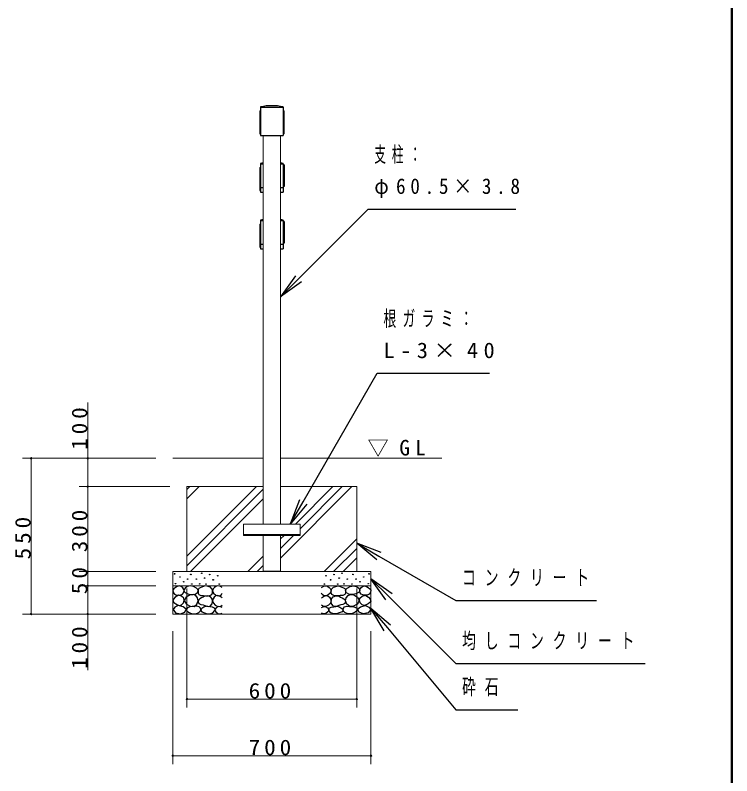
# Model space of a CAD drawing. Units: millimetres at full size. Extents: x -11724 to 0, y -1648 to 8010.
# Drawn here: x -2530 to 0, y 1409 to 4094 of the extents above; entities that cross this region are included whole.
import ezdxf

# ---------------------------------------------------------------- set-up
doc = ezdxf.new("R2010")
doc.units = ezdxf.units.MM
for name, color, linetype, lineweight in [('A3図枠', 7, 'Continuous', 25), ('線', 7, 'Continuous', 13), ('補助', 2, 'Continuous', 25)]:
    doc.layers.add(name, color=color, linetype=linetype, lineweight=lineweight)
doc.styles.add('ＭＳ ゴシック', font='')
doc.styles.get('ＭＳ ゴシック').set_extended_font_data('MS Gothic')

# ---------------------------------------------------------------- blocks, each defined once
blk = doc.blocks.new('dimension_origin')
at = {"color": 0, "linetype": 'Continuous', "lineweight": -2}
blk.add_circle((0, 0), 1.25, dxfattribs=at)

msp = doc.modelspace()

# ---------------------------------------------------------------- linework, layer by layer
at = {"layer": 'A3図枠', "lineweight": 50}
msp.add_line((0, 0), (0, 8010), dxfattribs=at)
at = {"layer": '線'}
for p, q in [((-1664.014, 3769.976), (-1664.014, 3770.499)), ((-1664.014, 3769.976), (-1664.014, 3770.499)), ((-1584.014, 3769.976), (-1664.014, 3769.976)), ((-1664.014, 3769.976), (-1664.014, 3670)), ((-1584.014, 3769.976), (-1584.014, 3770.499)), ((-1584.014, 3769.976), (-1584.014, 3670)), ((-1581.014, 3757), (-1584.014, 3757)), ((-1581.014, 3757), (-1581.014, 3675)), ((-1584.014, 3670), (-1664.014, 3670)), ((-1654.264, 2298), (-1654.264, 3670)), ((-1593.764, 2298), (-1593.764, 3670)), ((-1581.014, 3675), (-1584.014, 3675)), ((-1664.014, 3569.976), (-1664.014, 3570.499)), ((-1664.014, 3369.976), (-1664.014, 3370.499)), ((-1974.014, 2530), (-1654.264, 2530)), ((-1593.764, 2530), (-1024.014, 2530)), ((-1924.014, 2430), (-1654.264, 2430)), ((-1924.014, 2130), (-1924.014, 2430)), ((-1593.764, 2430), (-1324.014, 2430)), ((-1324.014, 2130), (-1324.014, 2430)), ((-1724.014, 2258), (-1724.014, 2298)), ((-1724.014, 2298), (-1524.014, 2298)), ((-1524.014, 2258), (-1524.014, 2298)), ((-1724.014, 2258), (-1524.014, 2258)), ((-1654.264, 2130), (-1654.264, 2258)), ((-1593.764, 2130), (-1593.764, 2258)), ((-1974.014, 2130), (-1974.014, 1980)), ((-1974.014, 2130), (-1274.014, 2130)), ((-1654.264, 2130), (-1593.764, 2130)), ((-1274.014, 2130), (-1274.014, 1980)), ((-1974.014, 2080), (-1274.014, 2080)), ((-1974.014, 1980), (-1274.014, 1980))]:
    msp.add_line(p, q, dxfattribs=at)
at = {"layer": '線', "color": 2, "lineweight": 25}
for p, q in [((-1664.014, 3769.976), (-1664.014, 3670)), ((-1664.014, 3769.976), (-1584.014, 3769.976)), ((-1584.014, 3769.976), (-1584.014, 3770.499)), ((-1584.014, 3769.976), (-1584.014, 3670)), ((-1667.014, 3757), (-1664.014, 3757)), ((-1667.014, 3757), (-1667.014, 3675)), ((-1667.014, 3675), (-1664.014, 3675)), ((-1664.014, 3670), (-1584.014, 3670)), ((-1667.014, 3557), (-1664.014, 3557)), ((-1667.014, 3557), (-1667.014, 3475)), ((-1664.014, 3570), (-1654.264, 3570)), ((-1664.014, 3570), (-1664.014, 3485)), ((-1664.014, 3569.976), (-1664.014, 3470)), ((-1664.014, 3569.976), (-1654.264, 3569.976)), ((-1593.764, 3570), (-1584.014, 3570)), ((-1593.764, 3569.976), (-1584.014, 3569.976)), ((-1584.014, 3569.976), (-1584.014, 3570.499)), ((-1584.014, 3570), (-1584.014, 3485)), ((-1584.014, 3569.976), (-1584.014, 3470)), ((-1581.014, 3566), (-1584.014, 3566)), ((-1581.014, 3566), (-1581.014, 3490)), ((-1667.014, 3475), (-1664.014, 3475)), ((-1654.264, 3485), (-1664.014, 3485)), ((-1664.014, 3470), (-1654.264, 3470)), ((-1584.014, 3485), (-1593.764, 3485)), ((-1593.764, 3470), (-1584.014, 3470)), ((-1581.014, 3490), (-1584.014, 3490)), ((-1667.014, 3357), (-1664.014, 3357)), ((-1667.014, 3357), (-1667.014, 3275)), ((-1664.014, 3370), (-1654.264, 3370)), ((-1664.014, 3370), (-1664.014, 3285)), ((-1664.014, 3369.976), (-1664.014, 3270)), ((-1664.014, 3369.976), (-1654.264, 3369.976)), ((-1593.764, 3370), (-1584.014, 3370)), ((-1593.764, 3369.976), (-1584.014, 3369.976)), ((-1584.014, 3369.976), (-1584.014, 3370.499)), ((-1584.014, 3370), (-1584.014, 3285)), ((-1584.014, 3369.976), (-1584.014, 3270)), ((-1581.014, 3366), (-1584.014, 3366)), ((-1581.014, 3366), (-1581.014, 3290)), ((-1654.264, 3285), (-1664.014, 3285)), ((-1584.014, 3285), (-1593.764, 3285)), ((-1581.014, 3290), (-1584.014, 3290)), ((-1667.014, 3275), (-1664.014, 3275)), ((-1664.014, 3270), (-1654.264, 3270)), ((-1593.764, 3270), (-1584.014, 3270)), ((-1724.014, 2261), (-1524.014, 2261)), ((-1654.264, 2132), (-1593.764, 2132))]:
    msp.add_line(p, q, dxfattribs=at)
at = {"layer": '線'}
msp.add_arc((-1624.014, 3595), 180, 77.16041, 102.83959, dxfattribs=at)
at = {"layer": '線', "color": 2, "lineweight": 25}
for centre, start, end in [((-1624.014, 3595), 77.16041, 102.83959), ((-1624.014, 3395), 99.67478, 102.83959), ((-1624.014, 3395), 77.16041, 80.32522), ((-1624.014, 3195), 99.67478, 102.83959), ((-1624.014, 3195), 77.16041, 80.32522)]:
    msp.add_arc(centre, 180, start, end, dxfattribs=at)
at = {"layer": '補助'}
for p, q in [((-1530.124, 3163.64), (-1284.014, 3409.75)), ((-1284.014, 3409.75), (-1254.014, 3409.75)), ((-1254.014, 3409.75), (-762.15, 3409.75)), ((-1540.73, 3174.246), (-1593.764, 3100)), ((-1593.764, 3100), (-1530.124, 3163.64)), ((-1519.517, 3153.033), (-1593.764, 3100)), ((-1513.889, 2375.942), (-1251.738, 2830)), ((-1251.738, 2830), (-1221.738, 2830)), ((-1221.738, 2830), (-855.154, 2830)), ((-1526.879, 2383.442), (-1558.889, 2298)), ((-1558.889, 2298), (-1513.889, 2375.942)), ((-1500.898, 2368.442), (-1558.889, 2298)), ((-1253.571, 2172.01), (-1324.014, 2230)), ((-1238.571, 2197.99), (-1324.014, 2230)), ((-1324.014, 2230), (-1246.071, 2185)), ((-1246.071, 2185), (-974.014, 2027.927)), ((-1220.98, 2030.754), (-1274.014, 2105)), ((-1199.767, 2051.967), (-1274.014, 2105)), ((-1274.014, 2105), (-1210.374, 2041.36)), ((-1210.374, 2041.36), (-974.014, 1805)), ((-974.014, 2027.927), (-944.014, 2027.927)), ((-944.014, 2027.927), (-478.06, 2027.927)), ((-1227.661, 1921.41), (-1274.014, 2000)), ((-1204.678, 1940.691), (-1274.014, 2000)), ((-1274.014, 2000), (-1216.169, 1931.05)), ((-1216.169, 1931.05), (-974.014, 1642.403)), ((-974.014, 1805), (-944.014, 1805)), ((-944.014, 1805), (-306.27, 1805)), ((-974.014, 1642.403), (-944.014, 1642.403)), ((-944.014, 1642.403), (-755.389, 1642.403))]:
    msp.add_line(p, q, dxfattribs=at)
at = {"layer": '補助', "lineweight": 13}
for p, q in [((-2274.014, 2430), (-2274.014, 2727.571)), ((-2034.014, 2530), (-2504.014, 2530)), ((-2474.014, 1980), (-2474.014, 2530)), ((-2034.014, 2530), (-2304.014, 2530)), ((-1984.014, 2430), (-2304.014, 2430)), ((-1984.014, 2430), (-2304.014, 2430)), ((-2274.014, 2130), (-2274.014, 2430)), ((-1924.014, 2184.454), (-1678.467, 2430)), ((-1924.014, 2386.509), (-1880.523, 2430)), ((-1924.014, 2420.185), (-1914.199, 2430)), ((-1924.014, 2150.778), (-1654.264, 2420.528)), ((-1593.764, 2177.944), (-1341.708, 2430)), ((-1541.059, 2298), (-1409.059, 2430)), ((-1524.014, 2281.37), (-1375.384, 2430)), ((-1911.115, 2130), (-1654.264, 2386.852)), ((-1593.764, 2211.62), (-1547.384, 2258)), ((-1593.764, 2245.296), (-1581.059, 2258)), ((-1439.652, 2130), (-1324.014, 2245.638)), ((-1405.976, 2130), (-1324.014, 2211.962)), ((-1709.059, 2130), (-1654.264, 2184.796)), ((-1372.3, 2130), (-1324.014, 2178.286)), ((-1675.384, 2130), (-1654.264, 2151.12)), ((-2034.014, 2130), (-2304.014, 2130)), ((-2034.014, 2130), (-2304.014, 2130)), ((-2274.014, 2077), (-2274.014, 2133)), ((-2034.014, 2080), (-2304.014, 2080)), ((-2034.014, 2080), (-2304.014, 2080)), ((-2274.014, 1782.429), (-2274.014, 2080)), ((-1924.014, 2070), (-1924.014, 1650)), ((-1324.014, 2070), (-1324.014, 1650)), ((-2034.014, 1980), (-2504.014, 1980)), ((-2034.014, 1980), (-2304.014, 1980)), ((-1974.014, 1920), (-1974.014, 1450)), ((-1274.014, 1920), (-1274.014, 1450)), ((-1324.014, 1680), (-1924.014, 1680)), ((-1274.014, 1480), (-1974.014, 1480))]:
    msp.add_line(p, q, dxfattribs=at)
at = {"layer": '補助'}
for points in [[(-1951.565, 2079.402), (-1958.027, 2076.862), (-1964.239, 2073.382), (-1970.097, 2069.344), (-1973.744, 2063.877), (-1972.732, 2056.294), (-1967.724, 2049.935), (-1960.859, 2047.345), (-1953.149, 2047.084), (-1945.537, 2047.688), (-1939.208, 2050.252), (-1935.455, 2055.538), (-1934.138, 2061.976), (-1934.986, 2067.181), (-1937.94, 2072.115), (-1944.1, 2076.942)], [(-1912.141, 2079.493), (-1917.045, 2078.876), (-1922.682, 2076.79), (-1930.654, 2071.002), (-1934.305, 2064.086), (-1933.43, 2060.124), (-1929.71, 2055.707), (-1920.219, 2050.934), (-1910.249, 2049.49), (-1902.898, 2049.318), (-1895.383, 2050.842), (-1887.784, 2055.456), (-1884.03, 2061.653), (-1885, 2066.306), (-1889.706, 2071.654), (-1900.375, 2077.861)], [(-1860.321, 2079.699), (-1865.582, 2077.47), (-1871.061, 2075.224), (-1877.216, 2072.997), (-1881.98, 2069.854), (-1883.878, 2065.463), (-1884.307, 2059.83), (-1884.012, 2053.701), (-1881.622, 2048.553), (-1874.257, 2045.683), (-1865.154, 2045.331), (-1857.871, 2044.746), (-1850.655, 2044.436), (-1842.547, 2045.815), (-1836.156, 2049.627), (-1833.457, 2055.292), (-1833.113, 2061.799), (-1834.702, 2067.512), (-1837.767, 2072.002), (-1841.17, 2074.489), (-1845.822, 2076.477), (-1852.999, 2078.656)], [(-1387.706, 2079.699), (-1382.445, 2077.47), (-1376.966, 2075.224), (-1370.811, 2072.997), (-1366.047, 2069.854), (-1364.149, 2065.463), (-1363.72, 2059.83), (-1364.015, 2053.701), (-1366.405, 2048.553), (-1373.77, 2045.683), (-1382.873, 2045.331), (-1390.156, 2044.746), (-1397.372, 2044.436), (-1405.48, 2045.815), (-1411.871, 2049.627), (-1414.57, 2055.292), (-1414.914, 2061.799), (-1413.325, 2067.512), (-1410.26, 2072.002), (-1406.857, 2074.489), (-1402.205, 2076.477), (-1395.028, 2078.656)], [(-1335.886, 2079.493), (-1330.982, 2078.876), (-1325.345, 2076.79), (-1317.373, 2071.002), (-1313.722, 2064.086), (-1314.597, 2060.124), (-1318.317, 2055.707), (-1327.808, 2050.934), (-1337.778, 2049.49), (-1345.129, 2049.318), (-1352.644, 2050.842), (-1360.243, 2055.456), (-1363.997, 2061.653), (-1363.027, 2066.306), (-1358.321, 2071.654), (-1347.652, 2077.861)], [(-1296.462, 2079.402), (-1290, 2076.862), (-1283.788, 2073.382), (-1277.93, 2069.344), (-1274.283, 2063.877), (-1275.295, 2056.294), (-1280.303, 2049.935), (-1287.168, 2047.345), (-1294.878, 2047.084), (-1302.49, 2047.688), (-1308.819, 2050.252), (-1312.572, 2055.538), (-1313.889, 2061.976), (-1313.041, 2067.181), (-1310.087, 2072.115), (-1303.927, 2076.942)], [(-1954.1, 2046.45), (-1959.429, 2043.657), (-1964.873, 2039.479), (-1971.321, 2032.659), (-1973.744, 2025.855), (-1970.117, 2021.027), (-1963.605, 2016.666), (-1956.968, 2012.379), (-1950.298, 2010.329), (-1942.653, 2012.776), (-1936.356, 2019.201), (-1933.25, 2027.478), (-1934.772, 2035.994), (-1942.93, 2043.245)], [(-1924.845, 2015.163), (-1912.256, 2008.307), (-1898.896, 2007.324), (-1888.613, 2014.778), (-1883.76, 2026.515), (-1886.04, 2037.293), (-1892.95, 2045.436), (-1901.775, 2048.869), (-1912.952, 2047.598), (-1926.706, 2039.543), (-1932.683, 2028.678), (-1930.048, 2021.484)], [(-1861.326, 2043.084), (-1866.819, 2040.291), (-1872.408, 2037.138), (-1878.602, 2033.53), (-1882.949, 2028.759), (-1883.939, 2023.231), (-1881.868, 2017.677), (-1875.15, 2013.918), (-1867.002, 2012.271), (-1860.584, 2010.108), (-1854.298, 2007.946), (-1847.927, 2006.919), (-1841.324, 2008.487), (-1835.146, 2015.719), (-1833.215, 2025.786), (-1834.923, 2034.29), (-1840.242, 2040.922), (-1850.314, 2044.208)], [(-1386.701, 2043.084), (-1381.208, 2040.291), (-1375.619, 2037.138), (-1369.425, 2033.53), (-1365.078, 2028.759), (-1364.088, 2023.231), (-1366.159, 2017.677), (-1372.877, 2013.918), (-1381.025, 2012.271), (-1387.443, 2010.108), (-1393.729, 2007.946), (-1400.1, 2006.919), (-1406.703, 2008.487), (-1412.881, 2015.719), (-1414.812, 2025.786), (-1413.104, 2034.29), (-1407.785, 2040.922), (-1397.713, 2044.208)], [(-1323.182, 2015.163), (-1335.771, 2008.307), (-1349.131, 2007.324), (-1359.414, 2014.778), (-1364.267, 2026.515), (-1361.987, 2037.293), (-1355.077, 2045.436), (-1346.252, 2048.869), (-1335.075, 2047.598), (-1321.321, 2039.543), (-1315.344, 2028.678), (-1317.979, 2021.484)], [(-1293.927, 2046.45), (-1288.598, 2043.657), (-1283.154, 2039.479), (-1276.706, 2032.659), (-1274.283, 2025.855), (-1277.91, 2021.027), (-1284.422, 2016.666), (-1291.059, 2012.379), (-1297.729, 2010.329), (-1305.374, 2012.776), (-1311.671, 2019.201), (-1314.777, 2027.478), (-1313.255, 2035.994), (-1305.097, 2043.245)], [(-1954.919, 2010.517), (-1966.238, 2004.498), (-1973.049, 1995.683), (-1964.563, 1984.413), (-1946.128, 1980.299), (-1931.774, 1986.41), (-1926.349, 1996.782), (-1937.13, 2005.89)], [(-1897.815, 2006.373), (-1905.35, 2006.999), (-1913.492, 2005.562), (-1922.42, 2001.504), (-1926.737, 1996.102), (-1924.05, 1991.419), (-1918.087, 1986.912), (-1911.609, 1983.069), (-1904.302, 1980.695), (-1892.454, 1980.928), (-1882.138, 1985.02), (-1877.435, 1989.827), (-1875.381, 1995.561), (-1876.44, 2000.709), (-1880.516, 2005.292), (-1888.914, 2007.832)], [(-1855.509, 2008.205), (-1863.977, 2004.61), (-1870.916, 1999.826), (-1873.94, 1997.311), (-1875.781, 1993.88), (-1871.815, 1988.391), (-1861.996, 1984.149), (-1852.257, 1980.924), (-1843.075, 1980.365), (-1832.233, 1984.869), (-1825.506, 1992.528), (-1824.698, 1996.519), (-1826.047, 2000.908), (-1833.688, 2004.685), (-1843.345, 2005.502), (-1849.575, 2006.747)], [(-1392.518, 2008.205), (-1384.05, 2004.61), (-1377.111, 1999.826), (-1374.088, 1997.311), (-1372.246, 1993.88), (-1376.212, 1988.391), (-1386.031, 1984.149), (-1395.77, 1980.924), (-1404.952, 1980.365), (-1415.794, 1984.869), (-1422.521, 1992.528), (-1423.329, 1996.519), (-1421.98, 2000.908), (-1414.339, 2004.685), (-1404.682, 2005.502), (-1398.452, 2006.747)], [(-1350.212, 2006.373), (-1342.677, 2006.999), (-1334.535, 2005.562), (-1325.607, 2001.504), (-1321.29, 1996.102), (-1323.977, 1991.419), (-1329.94, 1986.912), (-1336.418, 1983.069), (-1343.725, 1980.695), (-1355.573, 1980.928), (-1365.889, 1985.02), (-1370.592, 1989.827), (-1372.646, 1995.561), (-1371.587, 2000.709), (-1367.511, 2005.292), (-1359.113, 2007.832)], [(-1293.109, 2010.517), (-1281.789, 2004.498), (-1274.978, 1995.683), (-1283.464, 1984.413), (-1301.899, 1980.299), (-1316.253, 1986.41), (-1321.678, 1996.782), (-1310.897, 2005.89)]]:
    msp.add_lwpolyline(points, close=True, dxfattribs=at)
for points in [[(-1799.014, 2073.299), (-1807.44, 2078.154), (-1816.123, 2079.636), (-1821.743, 2077.948), (-1826.896, 2074.249), (-1831.368, 2068.941), (-1833.233, 2062.209), (-1829.565, 2053.439), (-1821.51, 2047), (-1813.211, 2044.621), (-1805.984, 2045.733), (-1801.934, 2049.109), (-1799.014, 2053.654)], [(-1449.014, 2073.299), (-1440.587, 2078.154), (-1431.904, 2079.636), (-1426.284, 2077.948), (-1421.131, 2074.249), (-1416.659, 2068.941), (-1414.794, 2062.209), (-1418.462, 2053.439), (-1426.517, 2047), (-1434.816, 2044.621), (-1442.043, 2045.733), (-1446.093, 2049.109), (-1449.014, 2053.654)], [(-1799.33, 2037.178), (-1806.471, 2042.64), (-1814.539, 2045.099), (-1821.245, 2043.875), (-1827.213, 2040.03), (-1831.606, 2034.248), (-1833.233, 2027.039), (-1830.569, 2018.431), (-1824.361, 2011.513), (-1816.722, 2007.642), (-1809.153, 2006.761), (-1803.999, 2008.2), (-1799.33, 2010.88)], [(-1448.697, 2037.178), (-1441.556, 2042.64), (-1433.488, 2045.099), (-1426.783, 2043.875), (-1420.814, 2040.03), (-1416.421, 2034.248), (-1414.794, 2027.039), (-1417.458, 2018.431), (-1423.666, 2011.513), (-1431.305, 2007.642), (-1438.874, 2006.761), (-1444.028, 2008.2), (-1448.697, 2010.88)], [(-1799.014, 2002.642), (-1805.032, 2005.96), (-1812.321, 2006.761), (-1821.038, 2002.427), (-1825.312, 1995.671), (-1824.7, 1992.001), (-1821.827, 1987.75), (-1814.664, 1982.278), (-1807.252, 1980.462), (-1802.955, 1981.514), (-1799.014, 1983.631)], [(-1449.014, 2002.642), (-1442.995, 2005.96), (-1435.706, 2006.761), (-1426.989, 2002.427), (-1422.715, 1995.671), (-1423.327, 1992.001), (-1426.2, 1987.75), (-1433.363, 1982.278), (-1440.775, 1980.462), (-1445.072, 1981.514), (-1449.014, 1983.631)]]:
    msp.add_lwpolyline(points, dxfattribs=at)
for centre in [(-1967.407, 2122.177), (-1871.597, 2124.091), (-1376.43, 2124.091), (-1280.62, 2122.177), (-1948.396, 2110.77), (-1935.406, 2093.977), (-1921.464, 2103.483), (-1910.058, 2119.959), (-1890.517, 2103.549), (-1861.596, 2107.063), (-1843.486, 2119.496), (-1831.323, 2100.846), (-1815.105, 2115.172), (-1432.922, 2115.172), (-1416.704, 2100.846), (-1404.541, 2119.496), (-1386.431, 2107.063), (-1357.51, 2103.549), (-1337.969, 2119.959), (-1326.563, 2103.483), (-1312.621, 2093.977), (-1299.631, 2110.77), (-1964.239, 2087.323), (-1906.572, 2086.373), (-1878.895, 2086.521), (-1856.73, 2085.98), (-1809.699, 2085.98), (-1438.328, 2085.98), (-1391.297, 2085.98), (-1369.132, 2086.521), (-1341.455, 2086.373), (-1283.788, 2087.323)]:
    msp.add_circle(centre, 1, dxfattribs=at)

# ---------------------------------------------------------------- block references
at = {"layer": '補助', "lineweight": 13, "xscale": 2, "yscale": 2}
for p, rotation in [((-2474.014, 2530), 270), ((-2274.014, 2530), 270), ((-2274.014, 2430), 90), ((-2274.014, 2430), 270), ((-2274.014, 2130), 90), ((-2274.014, 2130), 90), ((-2274.014, 2080), 270), ((-2274.014, 2080), 270), ((-2474.014, 1980), 90), ((-2274.014, 1980), 90), ((-1324.014, 1680), 180), ((-1274.014, 1480), 180)]:
    msp.add_blockref('dimension_origin', p, dxfattribs=dict(at, rotation=rotation))
for p in [(-1924.014, 1680), (-1974.014, 1480)]:
    msp.add_blockref('dimension_origin', p, dxfattribs=at)

# ---------------------------------------------------------------- texts
at = {"layer": '補助', "char_height": 54.99, "style": 'ＭＳ ゴシック'}
for s, insert, attachment_point in [('\\T1.5;\\W0.55;支柱：', (-1262.264, 3631), 1), ('\\T1.5;\\W0.9;φ60.5×3.8', (-1262.264, 3518.5), 1), ('\\T1.5;\\W0.6;根ガラミ：', (-1229.988, 3051.25), 1), ('\\T1.5;\\W1.05;L-3×40', (-1229.988, 2938.75), 1), ('\\T1.5;▽GL', (-1286.514, 2535), 7), ('\\T1.64;\\W0.65;コンクリート', (-952.264, 2136.677), 1), ('\\T1.64;\\W0.65;均しコンクリート', (-952.264, 1913.75), 1), ('\\T1.64;\\W0.65;砕石', (-952.264, 1751.153), 1), ('\\T1.33;\\W1.1;600', (-1624.014, 1681), 8), ('\\T1.33;\\W1.1;700', (-1624.014, 1481), 8)]:
    msp.add_mtext(s, dxfattribs=dict(at, insert=insert, attachment_point=attachment_point))
at = {"layer": '補助', "char_height": 54.99, "attachment_point": 8, "rotation": 90, "style": 'ＭＳ ゴシック'}
for s, insert in [('\\T1.33;\\W1.1;100', (-2275.014, 2641.857)), ('\\T1.33;\\W1.1;300', (-2275.014, 2280)), ('\\T1.33;\\W1.1;550', (-2475.014, 2255)), ('\\T1.34;\\W1.1;50', (-2275.014, 2105)), ('\\T1.33;\\W1.1;100', (-2275.014, 1868.143))]:
    msp.add_mtext(s, dxfattribs=dict(at, insert=insert))

doc.saveas('drawing.dxf')
